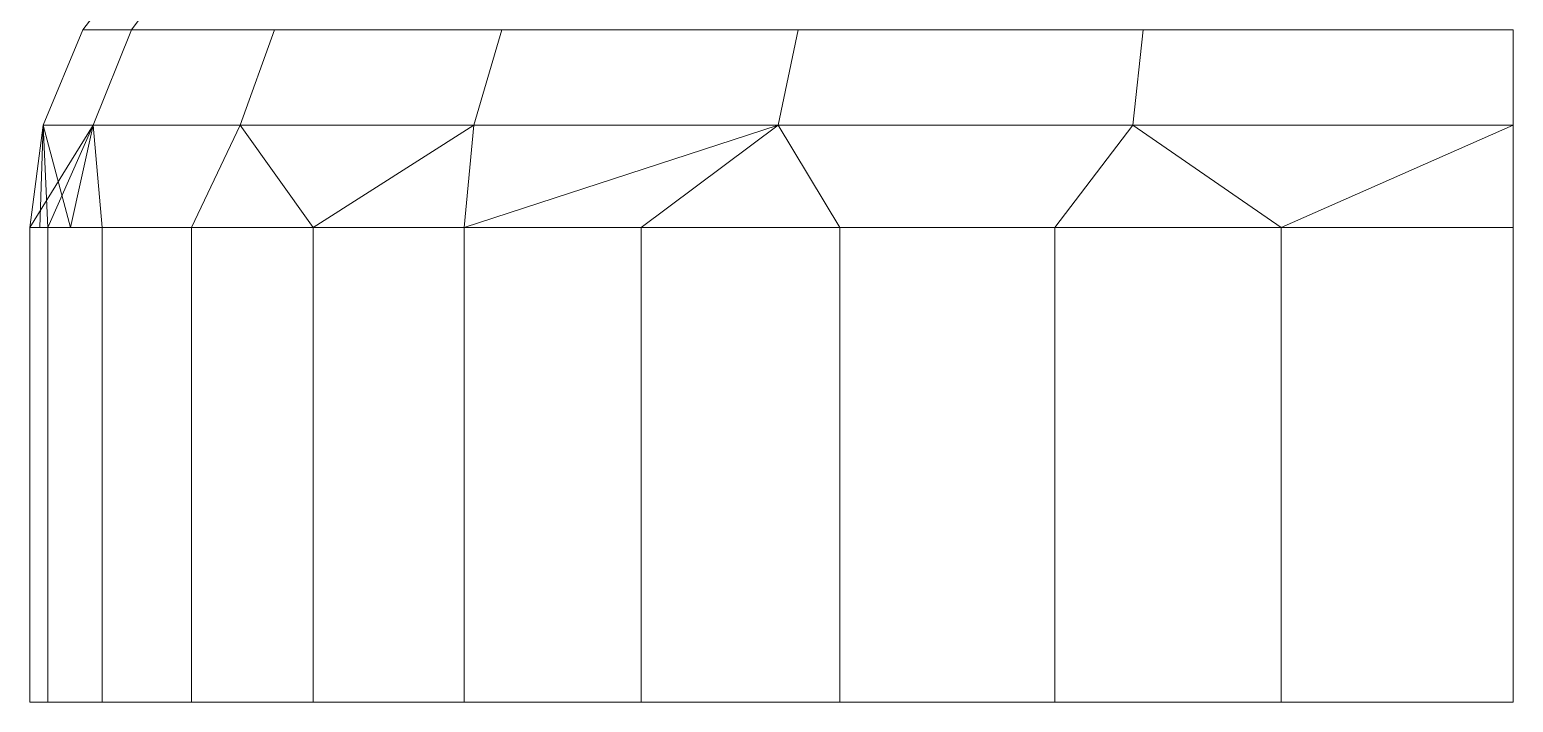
# Model space of a CAD drawing. Header units: centimetres. Extents: x -13467 to 3766, y -437 to 1921.
# Drawn here: x -8684.844 to -8681.094, y 94.029 to 95.729 of the extents above; entities that cross this region are included whole.
import ezdxf

# ---------------------------------------------------------------- set-up
doc = ezdxf.new("R2010")
doc.units = ezdxf.units.CM
doc.layers.add('G-IMPT', color=7, linetype='Continuous', lineweight=9)
doc.layers.add('M-EQPM', color=7, linetype='Continuous', lineweight=9)

# ---------------------------------------------------------------- blocks, each defined once
blk = doc.blocks.new('EQ-02-004 - EQ-02-004_dwg_Agrupar_788-1526216-Sección 1-1')
at = {"layer": 'G-IMPT'}
for p, q in [((-8684.8103, 95.4882), (-8684.7104, 95.7294)), ((-8684.8103, 95.4882), (-8684.8444, 95.2294)), ((-8684.6837, 95.4882), (-8684.8444, 95.2294)), ((-8684.6837, 95.4882), (-8684.8444, 95.2294)), ((-8684.8103, 95.4882), (-8684.8184, 95.2294)), ((-8684.6837, 95.4882), (-8684.8103, 95.4882)), ((-8684.8103, 95.4882), (-8684.6837, 95.4882)), ((-8684.8103, 95.4882), (-8684.7408, 95.2294)), ((-8684.6837, 95.4882), (-8684.7982, 95.2294)), ((-8684.6837, 95.4882), (-8684.7982, 95.2294)), ((-8684.7982, 95.2294), (-8684.6837, 95.4882)), ((-8684.6837, 95.4882), (-8684.7408, 95.2294)), ((-8684.6837, 95.4882), (-8684.7408, 95.2294))]:
    blk.add_line(p, q, dxfattribs=at)
at = {"layer": 'G-IMPT', "flags": 128}
for points in [[(-8684.4337, 95.9365), (-8684.5515, 95.9365), (-8684.7104, 95.7294), (-8684.5515, 95.9365), (-8684.4337, 95.9365)], [(-8684.5872, 95.7294), (-8684.7104, 95.7294), (-8684.8103, 95.4882), (-8684.7104, 95.7294), (-8684.5872, 95.7294)], [(-8684.5872, 95.7294), (-8684.7104, 95.7294), (-8684.5872, 95.7294)], [(-8684.8444, 95.2294), (-8684.8103, 95.4882), (-8684.8184, 95.2294)], [(-8684.6837, 95.4882), (-8684.8103, 95.4882), (-8684.8444, 95.2294), (-8684.6837, 95.4882)], [(-8684.7408, 95.2294), (-8684.6837, 95.4882), (-8684.8103, 95.4882), (-8684.8184, 95.2294)], [(-8684.6837, 95.4882), (-8684.8103, 95.4882), (-8684.6837, 95.4882)]]:
    blk.add_lwpolyline(points, dxfattribs=at)
blk.add_lwpolyline([(-8684.7408, 95.2294), (-8684.8103, 95.4882)], close=True, dxfattribs=at)
blk = doc.blocks.new('EQ-02-004 - EQ-02-004_dwg_Agrupar_791-1526217-Sección 1-1')
at = {"layer": 'G-IMPT'}
for p, q in [((-8684.8103, 95.4882), (-8684.7104, 95.7294)), ((-8684.8103, 95.4882), (-8684.8444, 95.2294)), ((-8684.6837, 95.4882), (-8684.8444, 95.2294)), ((-8684.6837, 95.4882), (-8684.8444, 95.2294)), ((-8684.8103, 95.4882), (-8684.8184, 95.2294)), ((-8684.6837, 95.4882), (-8684.8103, 95.4882)), ((-8684.8103, 95.4882), (-8684.6837, 95.4882)), ((-8684.8103, 95.4882), (-8684.7408, 95.2294)), ((-8684.6837, 95.4882), (-8684.7982, 95.2294)), ((-8684.6837, 95.4882), (-8684.7982, 95.2294)), ((-8684.7982, 95.2294), (-8684.6837, 95.4882)), ((-8684.6837, 95.4882), (-8684.7408, 95.2294)), ((-8684.6837, 95.4882), (-8684.7408, 95.2294))]:
    blk.add_line(p, q, dxfattribs=at)
at = {"layer": 'G-IMPT', "flags": 128}
for points in [[(-8684.4337, 95.9365), (-8684.5515, 95.9365), (-8684.7104, 95.7294), (-8684.5515, 95.9365), (-8684.4337, 95.9365)], [(-8684.5872, 95.7294), (-8684.7104, 95.7294), (-8684.8103, 95.4882), (-8684.7104, 95.7294), (-8684.5872, 95.7294)], [(-8684.5872, 95.7294), (-8684.7104, 95.7294), (-8684.5872, 95.7294)], [(-8684.8444, 95.2294), (-8684.8103, 95.4882), (-8684.8184, 95.2294)], [(-8684.6837, 95.4882), (-8684.8103, 95.4882), (-8684.8444, 95.2294), (-8684.6837, 95.4882)], [(-8684.7408, 95.2294), (-8684.6837, 95.4882), (-8684.8103, 95.4882), (-8684.8184, 95.2294)], [(-8684.6837, 95.4882), (-8684.8103, 95.4882), (-8684.6837, 95.4882)]]:
    blk.add_lwpolyline(points, dxfattribs=at)
blk.add_lwpolyline([(-8684.7408, 95.2294), (-8684.8103, 95.4882)], close=True, dxfattribs=at)
blk = doc.blocks.new('EQ-02-004 - EQ-02-004_dwg_Agrupar_896-1526219-Sección 1-1')
at = {"layer": 'G-IMPT'}
for p, q in [((-8684.8103, 95.4882), (-8684.7104, 95.7294)), ((-8684.6837, 95.4882), (-8684.5872, 95.7294)), ((-8684.226, 95.7294), (-8684.5872, 95.7294)), ((-8684.226, 95.7294), (-8684.3125, 95.4882)), ((-8684.3125, 95.4882), (-8684.226, 95.7294)), ((-8684.3125, 95.4882), (-8684.226, 95.7294)), ((-8683.6513, 95.7294), (-8683.722, 95.4882)), ((-8683.6513, 95.7294), (-8682.9024, 95.7294)), ((-8682.9024, 95.7294), (-8683.6513, 95.7294)), ((-8682.9024, 95.7294), (-8682.9524, 95.4882)), ((-8682.9024, 95.7294), (-8682.9524, 95.4882)), ((-8682.0303, 95.7294), (-8682.0562, 95.4882)), ((-8684.8103, 95.4882), (-8684.8444, 95.2294)), ((-8684.8444, 95.2294), (-8684.6837, 95.4882)), ((-8684.6837, 95.4882), (-8684.8103, 95.4882)), ((-8684.8103, 95.4882), (-8684.7982, 95.2294)), ((-8684.8103, 95.4882), (-8684.6837, 95.4882)), ((-8684.6837, 95.4882), (-8684.7982, 95.2294)), ((-8684.6837, 95.4882), (-8684.7982, 95.2294)), ((-8684.7982, 95.2294), (-8684.6837, 95.4882)), ((-8684.6837, 95.4882), (-8684.7982, 95.2294)), ((-8684.6609, 95.2294), (-8684.6837, 95.4882)), ((-8684.6837, 95.4882), (-8684.3125, 95.4882)), ((-8684.6837, 95.4882), (-8684.6609, 95.2294)), ((-8684.3125, 95.4882), (-8684.4357, 95.2294)), ((-8684.4357, 95.2294), (-8684.3125, 95.4882)), ((-8684.3125, 95.4882), (-8683.722, 95.4882)), ((-8684.3125, 95.4882), (-8684.1282, 95.2294)), ((-8684.1282, 95.2294), (-8684.3125, 95.4882)), ((-8683.722, 95.4882), (-8684.1282, 95.2294)), ((-8683.722, 95.4882), (-8684.1282, 95.2294)), ((-8683.722, 95.4882), (-8683.7461, 95.2294)), ((-8683.7461, 95.2294), (-8682.9524, 95.4882)), ((-8683.7461, 95.2294), (-8683.722, 95.4882)), ((-8682.9524, 95.4882), (-8683.7461, 95.2294)), ((-8683.7461, 95.2294), (-8683.722, 95.4882)), ((-8683.722, 95.4882), (-8682.9524, 95.4882)), ((-8682.9524, 95.4882), (-8683.722, 95.4882)), ((-8683.722, 95.4882), (-8682.9524, 95.4882)), ((-8682.9524, 95.4882), (-8683.2986, 95.2294)), ((-8682.9524, 95.4882), (-8682.7969, 95.2294)), ((-8682.9524, 95.4882), (-8682.0562, 95.4882)), ((-8682.7969, 95.2294), (-8682.9524, 95.4882)), ((-8682.7969, 95.2294), (-8682.9524, 95.4882)), ((-8682.0562, 95.4882), (-8682.2532, 95.2294)), ((-8682.0562, 95.4882), (-8682.2532, 95.2294)), ((-8682.0562, 95.4882), (-8681.0944, 95.4882)), ((-8682.0562, 95.4882), (-8681.681, 95.2294)), ((-8681.681, 95.2294), (-8682.0562, 95.4882)), ((-8681.0944, 95.4882), (-8681.681, 95.2294)), ((-8681.0944, 95.2294), (-8681.0944, 95.4882)), ((-8684.8444, 95.2294), (-8684.8444, 94.0294)), ((-8684.8444, 95.2294), (-8684.7982, 95.2294)), ((-8684.6609, 95.2294), (-8684.7982, 95.2294)), ((-8684.7982, 95.2294), (-8684.7982, 94.0294)), ((-8684.6609, 95.2294), (-8684.4357, 95.2294)), ((-8684.6609, 95.2294), (-8684.6609, 94.0294)), ((-8684.6609, 95.2294), (-8684.4357, 95.2294)), ((-8684.4357, 95.2294), (-8684.6609, 95.2294)), ((-8684.6609, 95.2294), (-8684.6609, 94.0294)), ((-8684.4357, 95.2294), (-8684.1282, 95.2294)), ((-8684.4357, 95.2294), (-8684.4357, 94.0294)), ((-8684.4357, 94.0294), (-8684.4357, 95.2294)), ((-8683.7461, 95.2294), (-8684.1282, 95.2294)), ((-8684.1282, 95.2294), (-8684.1282, 94.0294)), ((-8683.7461, 95.2294), (-8684.1282, 95.2294)), ((-8684.1282, 95.2294), (-8683.7461, 95.2294)), ((-8684.1282, 95.2294), (-8684.1282, 94.0294)), ((-8683.7461, 95.2294), (-8683.2986, 95.2294)), ((-8683.7461, 95.2294), (-8683.7461, 94.0294)), ((-8683.7461, 94.0294), (-8683.7461, 95.2294)), ((-8683.2986, 95.2294), (-8682.7969, 95.2294)), ((-8683.2986, 95.2294), (-8683.2986, 94.0294)), ((-8682.7969, 95.2294), (-8682.2532, 95.2294)), ((-8682.7969, 95.2294), (-8682.7969, 94.0294)), ((-8682.2532, 95.2294), (-8682.7969, 95.2294)), ((-8682.2532, 95.2294), (-8681.681, 95.2294)), ((-8682.2532, 95.2294), (-8682.2532, 94.0294)), ((-8682.2532, 94.0294), (-8682.2532, 95.2294)), ((-8681.681, 95.2294), (-8681.0944, 95.2294)), ((-8681.681, 95.2294), (-8681.681, 94.0294)), ((-8681.0944, 95.2294), (-8681.681, 95.2294)), ((-8681.681, 95.2294), (-8681.0944, 95.2294)), ((-8681.0944, 94.0294), (-8681.0944, 95.2294)), ((-8684.7982, 94.0294), (-8684.8444, 94.0294)), ((-8684.8444, 94.0294), (-8684.7982, 94.0294)), ((-8684.6609, 94.0294), (-8684.7982, 94.0294)), ((-8684.4357, 94.0294), (-8684.6609, 94.0294)), ((-8684.6609, 94.0294), (-8684.4357, 94.0294)), ((-8684.6609, 94.0294), (-8684.4357, 94.0294)), ((-8684.1282, 94.0294), (-8684.4357, 94.0294)), ((-8683.7461, 94.0294), (-8684.1282, 94.0294)), ((-8684.1282, 94.0294), (-8683.7461, 94.0294)), ((-8684.1282, 94.0294), (-8683.7461, 94.0294)), ((-8683.2986, 94.0294), (-8683.7461, 94.0294)), ((-8683.7461, 94.0294), (-8683.2986, 94.0294)), ((-8682.7969, 94.0294), (-8683.2986, 94.0294)), ((-8682.2532, 94.0294), (-8682.7969, 94.0294)), ((-8681.681, 94.0294), (-8682.2532, 94.0294)), ((-8681.681, 94.0294), (-8681.0944, 94.0294)), ((-8681.681, 94.0294), (-8681.0944, 94.0294))]:
    blk.add_line(p, q, dxfattribs=at)
at = {"layer": 'G-IMPT', "flags": 128}
for points in [[(-8683.222, 96.1953), (-8683.3192, 96.2294), (-8683.222, 96.1953), (-8683.0389, 96.2294), (-8683.3192, 96.2294), (-8683.5447, 96.2294), (-8683.7098, 96.2294), (-8684.0007, 96.1953), (-8684.1032, 96.1953), (-8684.3444, 96.0954), (-8684.5515, 95.9365), (-8684.4337, 95.9365), (-8684.5872, 95.7294), (-8684.226, 95.7294)], [(-8684.3444, 96.0954), (-8684.5515, 95.9365), (-8684.4337, 95.9365), (-8684.5872, 95.7294), (-8684.6837, 95.4882), (-8684.3125, 95.4882)], [(-8684.4337, 95.9365), (-8684.5515, 95.9365), (-8684.7104, 95.7294), (-8684.8103, 95.4882), (-8684.6837, 95.4882), (-8684.5872, 95.7294)], [(-8684.5872, 95.7294), (-8684.7104, 95.7294), (-8684.5515, 95.9365), (-8684.4337, 95.9365)], [(-8684.6837, 95.4882), (-8684.8103, 95.4882), (-8684.7104, 95.7294), (-8684.5872, 95.7294)], [(-8684.5872, 95.7294), (-8684.7104, 95.7294), (-8684.5872, 95.7294)], [(-8684.226, 95.7294), (-8683.6513, 95.7294), (-8683.722, 95.4882), (-8684.3125, 95.4882)], [(-8683.722, 95.4882), (-8683.6513, 95.7294), (-8684.226, 95.7294)], [(-8682.9524, 95.4882), (-8682.0562, 95.4882), (-8681.0944, 95.4882), (-8681.0944, 95.7294), (-8682.0303, 95.7294)], [(-8682.9024, 95.7294), (-8682.0303, 95.7294), (-8682.0562, 95.4882)], [(-8681.0944, 95.4882), (-8681.0944, 95.7294), (-8682.0303, 95.7294)], [(-8684.7982, 94.0294), (-8684.8444, 94.0294), (-8684.8444, 95.2294), (-8684.7982, 95.2294), (-8684.6837, 95.4882)], [(-8684.6609, 95.2294), (-8684.7982, 95.2294), (-8684.7982, 94.0294), (-8684.6609, 94.0294), (-8684.6609, 95.2294), (-8684.7982, 95.2294), (-8684.8444, 95.2294), (-8684.6837, 95.4882)], [(-8684.6837, 95.4882), (-8684.8444, 95.2294), (-8684.8103, 95.4882), (-8684.6837, 95.4882)], [(-8684.7982, 95.2294), (-8684.8103, 95.4882), (-8684.8444, 95.2294)], [(-8684.6837, 95.4882), (-8684.8103, 95.4882), (-8684.7982, 95.2294)], [(-8684.6837, 95.4882), (-8684.7982, 95.2294), (-8684.7982, 94.0294), (-8684.6609, 94.0294)], [(-8684.3125, 95.4882), (-8684.6837, 95.4882), (-8684.6609, 95.2294)], [(-8684.3125, 95.4882), (-8684.4357, 95.2294), (-8684.1282, 95.2294), (-8684.1282, 94.0294)], [(-8684.1282, 95.2294), (-8683.722, 95.4882), (-8684.3125, 95.4882), (-8684.1282, 95.2294)], [(-8683.2986, 95.2294), (-8683.7461, 95.2294), (-8682.9524, 95.4882)], [(-8682.9524, 95.4882), (-8683.2986, 95.2294), (-8683.2986, 94.0294), (-8682.7969, 94.0294)], [(-8682.9524, 95.4882), (-8683.2986, 95.2294), (-8682.7969, 95.2294)], [(-8682.0562, 95.4882), (-8682.2532, 95.2294), (-8681.681, 95.2294), (-8681.681, 94.0294)], [(-8681.681, 95.2294), (-8681.0944, 95.4882), (-8682.0562, 95.4882), (-8681.681, 95.2294), (-8681.681, 94.0294)], [(-8681.0944, 95.2294), (-8681.0944, 95.4882), (-8681.681, 95.2294)], [(-8684.8444, 95.2294), (-8684.8444, 94.0294), (-8684.7982, 94.0294)], [(-8684.4357, 94.0294), (-8684.1282, 94.0294), (-8684.4357, 94.0294), (-8684.4357, 95.2294), (-8684.1282, 95.2294)], [(-8683.2986, 94.0294), (-8683.7461, 94.0294), (-8683.7461, 95.2294), (-8683.2986, 95.2294)], [(-8682.7969, 94.0294), (-8683.2986, 94.0294), (-8683.2986, 95.2294), (-8682.7969, 95.2294)], [(-8682.2532, 95.2294), (-8682.7969, 95.2294), (-8682.7969, 94.0294), (-8682.2532, 94.0294)], [(-8682.7969, 95.2294), (-8682.7969, 94.0294), (-8682.2532, 94.0294)], [(-8682.2532, 94.0294), (-8681.681, 94.0294), (-8682.2532, 94.0294), (-8682.2532, 95.2294), (-8681.681, 95.2294)], [(-8681.681, 94.0294), (-8681.0944, 94.0294), (-8681.0944, 95.2294)]]:
    blk.add_lwpolyline(points, dxfattribs=at)
blk.add_lwpolyline([(-8682.9024, 95.7294), (-8682.0303, 95.7294), (-8682.0562, 95.4882), (-8682.9524, 95.4882)], close=True, dxfattribs=at)
blk = doc.blocks.new('EQ-02-004 - EQ-02-004_dwg_Agrupar_893-1526230-Sección 1-1')
at = {"layer": 'G-IMPT'}
for p, q in [((-8684.8103, 95.4882), (-8684.7104, 95.7294)), ((-8684.8103, 95.4882), (-8684.8444, 95.2294)), ((-8684.8444, 95.2294), (-8684.6837, 95.4882)), ((-8684.8444, 95.2294), (-8684.6837, 95.4882)), ((-8684.6837, 95.4882), (-8684.8103, 95.4882)), ((-8684.8103, 95.4882), (-8684.7982, 95.2294)), ((-8684.8103, 95.4882), (-8684.6837, 95.4882)), ((-8684.6837, 95.4882), (-8684.7982, 95.2294)), ((-8684.6837, 95.4882), (-8684.7982, 95.2294)), ((-8684.7982, 95.2294), (-8684.6837, 95.4882)), ((-8684.6837, 95.4882), (-8684.7982, 95.2294)), ((-8684.7982, 95.2294), (-8684.6837, 95.4882)), ((-8684.6837, 95.4882), (-8684.7982, 95.2294))]:
    blk.add_line(p, q, dxfattribs=at)
at = {"layer": 'G-IMPT', "flags": 128}
for points in [[(-8684.4337, 95.9365), (-8684.5515, 95.9365), (-8684.7104, 95.7294), (-8684.8103, 95.4882), (-8684.6837, 95.4882)], [(-8684.5872, 95.7294), (-8684.7104, 95.7294), (-8684.5515, 95.9365), (-8684.4337, 95.9365)], [(-8684.6837, 95.4882), (-8684.8103, 95.4882), (-8684.7104, 95.7294), (-8684.5872, 95.7294)], [(-8684.5872, 95.7294), (-8684.7104, 95.7294), (-8684.5872, 95.7294)], [(-8684.6837, 95.4882), (-8684.8444, 95.2294), (-8684.8103, 95.4882), (-8684.6837, 95.4882)], [(-8684.7982, 95.2294), (-8684.8103, 95.4882), (-8684.8444, 95.2294)], [(-8684.6837, 95.4882), (-8684.8103, 95.4882), (-8684.7982, 95.2294)]]:
    blk.add_lwpolyline(points, dxfattribs=at)
blk = doc.blocks.new('EQ-02-004 - EQ-02-004_dwg-1526208-Sección 1-1')
for name in ['EQ-02-004 - EQ-02-004_dwg_Agrupar_788-1526216-Sección 1-1', 'EQ-02-004 - EQ-02-004_dwg_Agrupar_791-1526217-Sección 1-1', 'EQ-02-004 - EQ-02-004_dwg_Agrupar_896-1526219-Sección 1-1', 'EQ-02-004 - EQ-02-004_dwg_Agrupar_893-1526230-Sección 1-1']:
    blk.add_blockref(name, (0, 0))
blk = doc.blocks.new('EQ-02-004 - EQ-02-004-1526283-Sección 1-1')
blk.add_blockref('EQ-02-004 - EQ-02-004_dwg-1526208-Sección 1-1', (0, 0))
blk = doc.blocks.new('PQ_RVR_MEP-01_ZZ_ZZ_MO_T_A_rvt-1-Sección 1-1')
at = {"layer": 'M-EQPM', "lineweight": 9}
blk.add_blockref('EQ-02-004 - EQ-02-004-1526283-Sección 1-1', (0, 0), dxfattribs=at)

msp = doc.modelspace()

# ---------------------------------------------------------------- block references
at = {"lineweight": 5}
msp.add_blockref('PQ_RVR_MEP-01_ZZ_ZZ_MO_T_A_rvt-1-Sección 1-1', (0, 0), dxfattribs=at)

doc.saveas('drawing.dxf')
